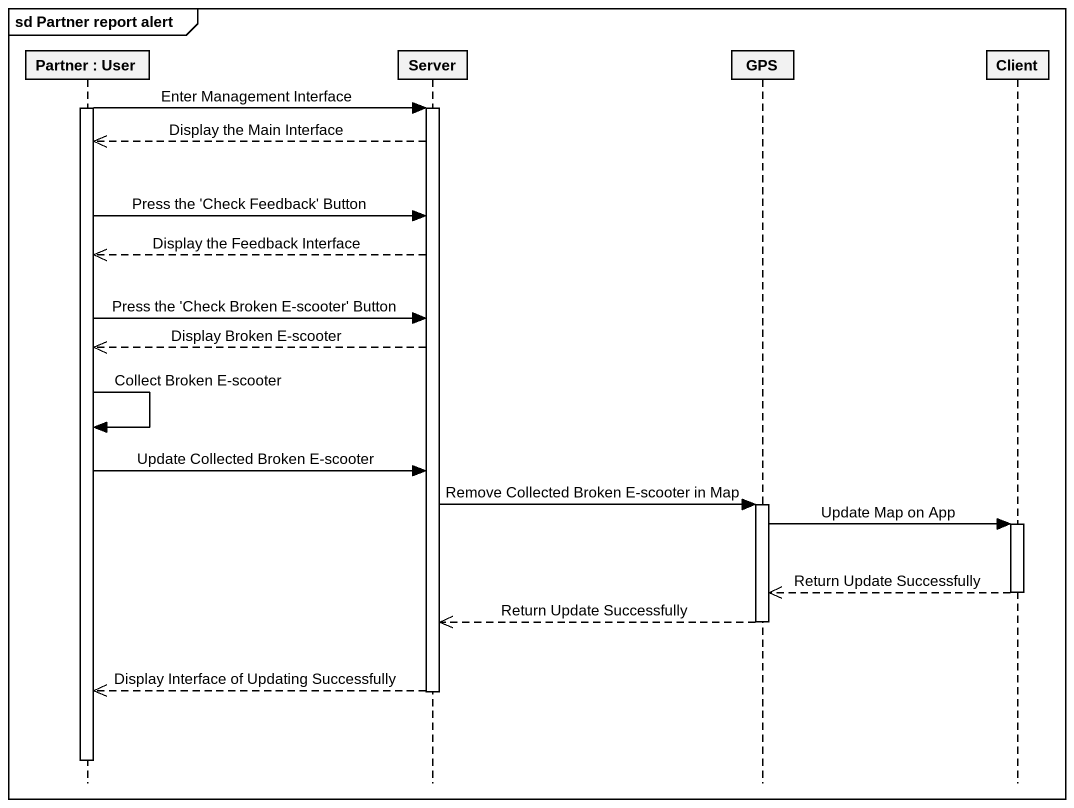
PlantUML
@startuml
mainframe sd Partner report alert
hide footbox
participant "Partner : User" as Partner
participant Server
participant GPS
participant Client

activate Partner
Partner -> Server : Enter Management Interface
activate Server
Server -->> Partner : Display the Main Interface
Partner -> Server : Press the 'Check Feedback' Button
Server -->> Partner : Display the Feedback Interface
Partner -> Server : Press the 'Check Broken E-scooter' Button
Server -->> Partner : Display Broken E-scooter
Partner -> Partner : Collect Broken E-scooter
Partner -> Server : Update Collected Broken E-scooter
Server -> GPS : Remove Collected Broken E-scooter in Map
activate GPS
GPS -> Client : Update Map on App
activate Client
Client -->> GPS : Return Update Successfully
deactivate Client
GPS -->> Server : Return Update Successfully
deactivate GPS
Server -->> Partner : Display Interface of Updating Successfully
deactivate Server
deactivate Partner
@enduml
